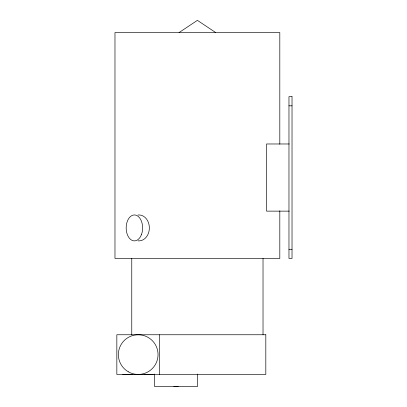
<?xml version="1.0" encoding="UTF-8"?>
<svg xmlns="http://www.w3.org/2000/svg" width="407" height="407" viewBox="0 0 407 407"><rect width="100%" height="100%" fill="white"/><g stroke="black" fill="none" stroke-linecap="round" stroke-linejoin="round"><path stroke-width="0.61" d="M179.08 32.56L197.395 20.35L215.71 32.56M288.97 105.82L292.023 105.82M289.25 143.976L266.534 143.976L266.534 211.131L289.25 211.131M288.97 249.288L292.023 249.288M122.705 374.501L132.972 374.501M134.524 374.501L142.923 374.501M143.951 374.501L153.291 374.501M279.812 144.236L279.812 32.56L114.978 32.56L114.978 258.445L279.812 258.445L279.812 210.857M263.024 258.445L263.024 334.758M197.395 374.053L197.395 386.65L154.66 386.65L154.66 374.053M159.575 334.758L159.575 374.44M131.766 258.445L131.766 334.758M138.039 240.786A12.978 8.232 90 0 0 139.118 240.898C143.696 240.837 147.253 237.022 148.565 232.885A12.754 9.86 90 0 0 148.565 222.955C147.253 218.818 143.696 215.003 139.118 214.942A12.978 8.232 90 0 0 138.039 215.054M178.251 386.523A19.841 19.841 0 0 1 173.804 386.523M292.023 96.663L288.97 96.663L288.97 258.445L292.023 258.445L292.023 96.663M265.817 334.758L116.84 334.758L116.84 374.44L265.817 374.44L265.817 334.758M128.286 371.779A19.841 19.841 0 0 0 158.048 354.599A19.841 19.841 0 0 0 128.286 337.418A19.841 19.841 0 0 0 128.286 371.779M141.529 234.407A12.978 8.232 -90 0 0 134.396 214.942A12.978 8.232 -90 0 0 127.269 234.407A12.978 8.232 -90 0 0 141.529 234.407"/></g></svg>
